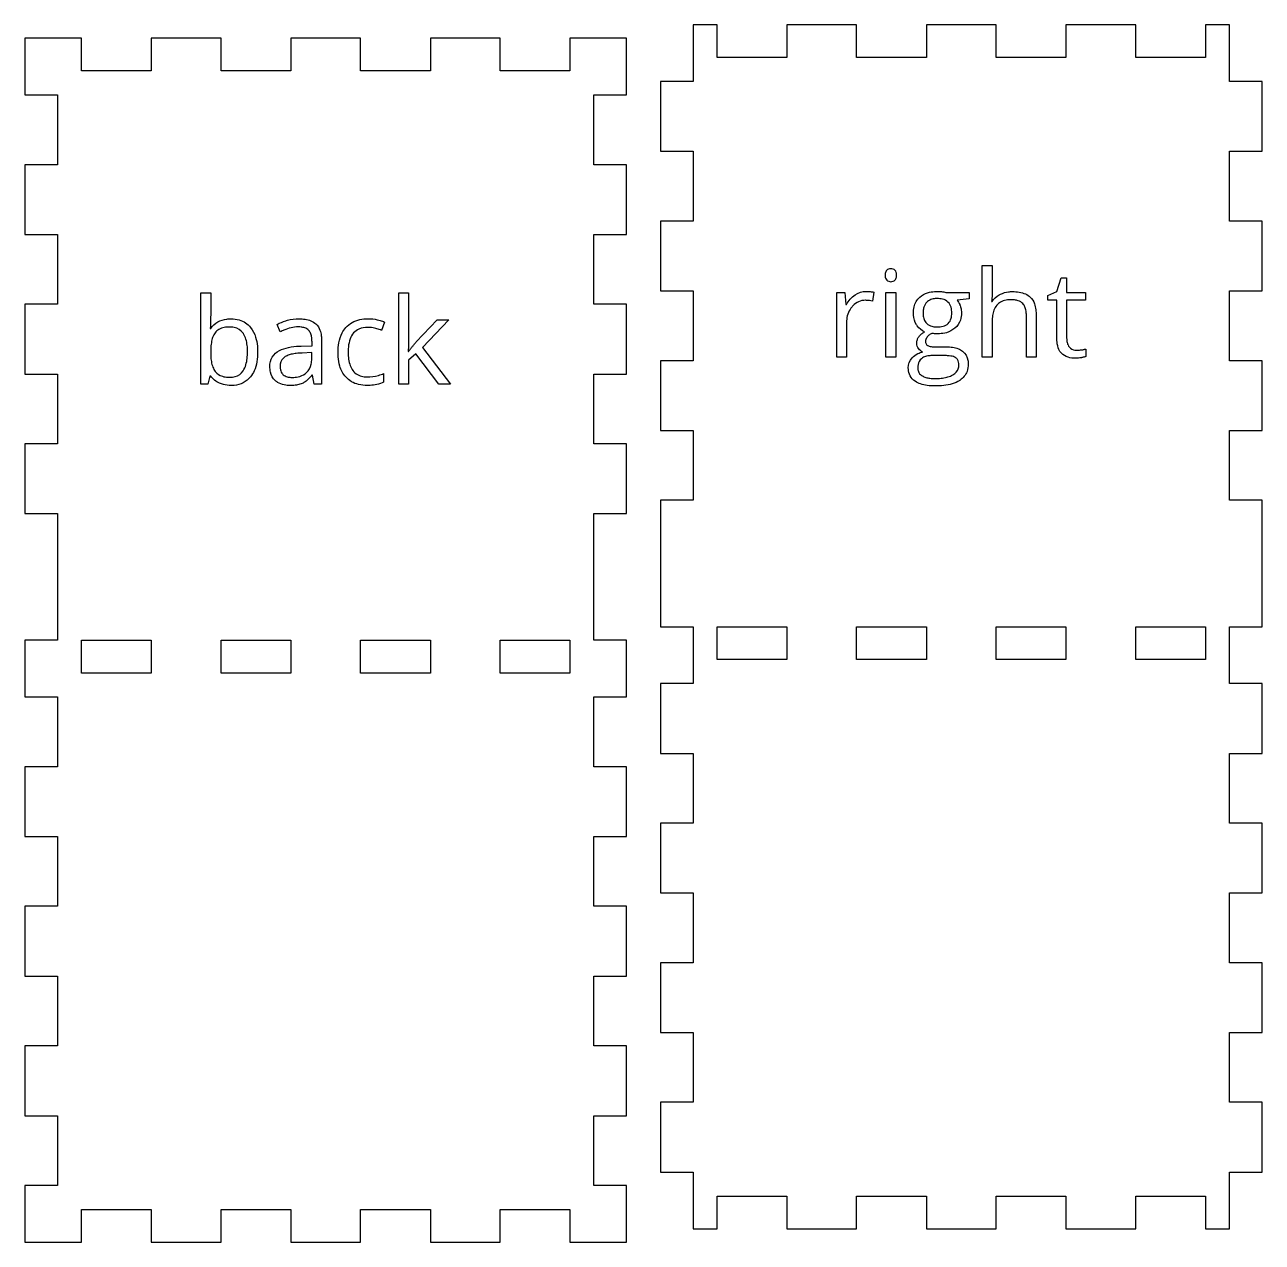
# Model space of a CAD drawing. Extents: x 23 to 198, y 28 to 252.
# Drawn here: x 23.3 to 136.3, y 140.4 to 251.7 of the extents above; entities that cross this region are included whole.
import ezdxf

# ---------------------------------------------------------------- set-up
doc = ezdxf.new("R2010")
doc.units = 0
doc.layers.add('Layer_1', color=7, linetype='CONTINUOUS')

msp = doc.modelspace()

# ---------------------------------------------------------------- linework, layer by layer
at = {"layer": 'Layer_1', "color": 7}
for p, q in [((86.52142, 251.652499), (84.333921, 251.652499)), ((84.333921, 251.652499), (84.333921, 246.464998)), ((86.52142, 248.6525), (86.52142, 251.652499)), ((99.271419, 251.652499), (92.896419, 251.652499)), ((92.896419, 251.652499), (92.896419, 248.6525)), ((99.271419, 248.6525), (99.271419, 251.652499)), ((112.02142, 251.652499), (105.646421, 251.652499)), ((105.646421, 251.652499), (105.646421, 248.6525)), ((112.02142, 248.6525), (112.02142, 251.652499)), ((124.771421, 251.652499), (118.396419, 251.652499)), ((118.396419, 251.652499), (118.396419, 248.6525)), ((124.771421, 248.6525), (124.771421, 251.652499)), ((133.333919, 251.652499), (131.146421, 251.652499)), ((131.146421, 251.652499), (131.146421, 248.6525)), ((133.333919, 246.464998), (133.333919, 251.652499)), ((28.442954, 250.428945), (23.255455, 250.428945)), ((23.255455, 250.428945), (23.255455, 245.241446)), ((28.442954, 247.428945), (28.442954, 250.428945)), ((41.192956, 250.428945), (34.817956, 250.428945)), ((34.817956, 250.428945), (34.817956, 247.428945)), ((41.192956, 247.428945), (41.192956, 250.428945)), ((53.942954, 250.428945), (47.567955, 250.428945)), ((47.567955, 250.428945), (47.567955, 247.428945)), ((53.942954, 247.428945), (53.942954, 250.428945)), ((66.692955, 250.428945), (60.317956, 250.428945)), ((60.317956, 250.428945), (60.317956, 247.428945)), ((66.692955, 247.428945), (66.692955, 250.428945)), ((78.255456, 250.428945), (73.067955, 250.428945)), ((73.067955, 250.428945), (73.067955, 247.428945)), ((78.255456, 245.241446), (78.255456, 250.428945)), ((92.896419, 248.6525), (86.52142, 248.6525)), ((105.646421, 248.6525), (99.271419, 248.6525)), ((118.396419, 248.6525), (112.02142, 248.6525)), ((131.146421, 248.6525), (124.771421, 248.6525)), ((34.817956, 247.428945), (28.442954, 247.428945)), ((47.567955, 247.428945), (41.192956, 247.428945)), ((60.317956, 247.428945), (53.942954, 247.428945)), ((73.067955, 247.428945), (66.692955, 247.428945)), ((84.333921, 246.464998), (81.333919, 246.464998)), ((81.333919, 246.464998), (81.333919, 240.089999)), ((136.333919, 246.464998), (133.333919, 246.464998)), ((136.333919, 240.089999), (136.333919, 246.464998)), ((23.255455, 245.241446), (26.255455, 245.241446)), ((26.255455, 245.241446), (26.255455, 238.866446)), ((75.255456, 238.866446), (75.255456, 245.241446)), ((75.255456, 245.241446), (78.255456, 245.241446)), ((81.333919, 240.089999), (84.333921, 240.089999)), ((84.333921, 240.089999), (84.333921, 233.714999)), ((133.333919, 233.714999), (133.333919, 240.089999)), ((133.333919, 240.089999), (136.333919, 240.089999)), ((26.255455, 238.866446), (23.255455, 238.866446)), ((23.255455, 238.866446), (23.255455, 232.491446)), ((78.255456, 238.866446), (75.255456, 238.866446)), ((78.255456, 232.491446), (78.255456, 238.866446)), ((84.333921, 233.714999), (81.333919, 233.714999)), ((81.333919, 233.714999), (81.333919, 227.339999)), ((136.333919, 233.714999), (133.333919, 233.714999)), ((136.333919, 227.339999), (136.333919, 233.714999)), ((23.255455, 232.491446), (26.255455, 232.491446)), ((26.255455, 232.491446), (26.255455, 226.116446)), ((75.255456, 226.116446), (75.255456, 232.491446)), ((75.255456, 232.491446), (78.255456, 232.491446)), ((81.333919, 227.339999), (84.333921, 227.339999)), ((84.333921, 227.339999), (84.333921, 220.964999)), ((133.333919, 220.964999), (133.333919, 227.339999)), ((133.333919, 227.339999), (136.333919, 227.339999)), ((26.255455, 226.116446), (23.255455, 226.116446)), ((23.255455, 226.116446), (23.255455, 219.741446)), ((78.255456, 226.116446), (75.255456, 226.116446)), ((78.255456, 219.741446), (78.255456, 226.116446)), ((84.333921, 220.964999), (81.333919, 220.964999)), ((81.333919, 220.964999), (81.333919, 214.589999)), ((136.333919, 220.964999), (133.333919, 220.964999)), ((136.333919, 214.589999), (136.333919, 220.964999)), ((23.255455, 219.741446), (26.255455, 219.741446)), ((26.255455, 219.741446), (26.255455, 213.366446)), ((75.255456, 213.366446), (75.255456, 219.741446)), ((75.255456, 219.741446), (78.255456, 219.741446)), ((81.333919, 214.589999), (84.333921, 214.589999)), ((84.333921, 214.589999), (84.333921, 208.214999)), ((133.333919, 208.214999), (133.333919, 214.589999)), ((133.333919, 214.589999), (136.333919, 214.589999)), ((26.255455, 213.366446), (23.255455, 213.366446)), ((23.255455, 213.366446), (23.255455, 206.991446)), ((78.255456, 213.366446), (75.255456, 213.366446)), ((78.255456, 206.991446), (78.255456, 213.366446)), ((84.333921, 208.214999), (81.333919, 208.214999)), ((81.333919, 208.214999), (81.333919, 201.839999)), ((136.333919, 208.214999), (133.333919, 208.214999)), ((136.333919, 201.839999), (136.333919, 208.214999)), ((23.255455, 206.991446), (26.255455, 206.991446)), ((26.255455, 206.991446), (26.255455, 195.428946)), ((75.255456, 195.428946), (75.255456, 206.991446)), ((75.255456, 206.991446), (78.255456, 206.991446)), ((81.333919, 201.839999), (81.333919, 196.652499)), ((136.333919, 196.65439), (136.333919, 201.839999)), ((81.333919, 196.652499), (84.333921, 196.654418)), ((84.333921, 196.654425), (84.333921, 191.464999)), ((86.52142, 193.652499), (86.52142, 196.652499)), ((86.52142, 196.652499), (92.896419, 196.652499)), ((92.896419, 196.652499), (92.896419, 193.652499)), ((99.271419, 193.652499), (99.271419, 196.652499)), ((99.271419, 196.652499), (105.646421, 196.652499)), ((105.646421, 196.652499), (105.646421, 193.652499)), ((112.02142, 193.652499), (112.02142, 196.652499)), ((112.02142, 196.652499), (118.396419, 196.652499)), ((118.396419, 196.652499), (118.396419, 193.652499)), ((124.771421, 193.652499), (124.771421, 196.652499)), ((124.771421, 196.652499), (131.146421, 196.652499)), ((131.146421, 196.652499), (131.146421, 193.652499)), ((133.333919, 196.652499), (136.333919, 196.65439)), ((133.333919, 191.464999), (133.333919, 196.652499)), ((26.255455, 195.428946), (23.255455, 195.428946)), ((23.255455, 195.428946), (23.255455, 190.241446)), ((28.442954, 195.428946), (34.817956, 195.428946)), ((28.442954, 192.428946), (28.442954, 195.428946)), ((34.817956, 195.428946), (34.817956, 192.428946)), ((41.192956, 195.428946), (47.567955, 195.428946)), ((41.192956, 192.428946), (41.192956, 195.428946)), ((47.567955, 195.428946), (47.567955, 192.428946)), ((53.942954, 195.428946), (60.317956, 195.428946)), ((53.942954, 192.428946), (53.942954, 195.428946)), ((60.317956, 195.428946), (60.317956, 192.428946)), ((66.692955, 195.428946), (73.067957, 195.428946)), ((66.692955, 192.428946), (66.692955, 195.428946)), ((73.067957, 195.428946), (73.067957, 192.428946)), ((78.255456, 195.428946), (75.255456, 195.428946)), ((78.255456, 190.241446), (78.255456, 195.428946)), ((92.896419, 193.652499), (86.52142, 193.652499)), ((105.646421, 193.652499), (99.271419, 193.652499)), ((118.396419, 193.652499), (112.02142, 193.652499)), ((131.146421, 193.652499), (124.771421, 193.652499)), ((34.817956, 192.428946), (28.442954, 192.428946)), ((47.567955, 192.428946), (41.192956, 192.428946)), ((60.317956, 192.428946), (53.942954, 192.428946)), ((73.067957, 192.428946), (66.692955, 192.428946)), ((84.333921, 191.464999), (81.333919, 191.464999)), ((81.333919, 191.464999), (81.333919, 185.089999)), ((136.333919, 191.464999), (133.333919, 191.464999)), ((136.333919, 185.089999), (136.333919, 191.464999)), ((23.255455, 190.241446), (26.255455, 190.241446)), ((26.255455, 190.241446), (26.255455, 183.866447)), ((75.255456, 183.866447), (75.255456, 190.241446)), ((75.255456, 190.241446), (78.255456, 190.241446)), ((81.333919, 185.089999), (84.333921, 185.089999)), ((84.333921, 185.089999), (84.333921, 178.715)), ((133.333919, 178.715), (133.333919, 185.089999)), ((133.333919, 185.089999), (136.333919, 185.089999)), ((26.255455, 183.866447), (23.255455, 183.866447)), ((23.255455, 183.866447), (23.255455, 177.491445)), ((78.255456, 183.866447), (75.255456, 183.866447)), ((78.255456, 177.491445), (78.255456, 183.866447)), ((84.333921, 178.715), (81.333919, 178.715)), ((81.333919, 178.715), (81.333919, 172.339998)), ((136.333919, 178.715), (133.333919, 178.715)), ((136.333919, 172.339998), (136.333919, 178.715)), ((23.255455, 177.491445), (26.255455, 177.491445)), ((26.255455, 177.491445), (26.255455, 171.116446)), ((75.255456, 171.116446), (75.255456, 177.491445)), ((75.255456, 177.491445), (78.255456, 177.491445)), ((81.333919, 172.339998), (84.333921, 172.339998)), ((84.333921, 172.339998), (84.333921, 165.964998)), ((133.333919, 165.964998), (133.333919, 172.339998)), ((133.333919, 172.339998), (136.333919, 172.339998)), ((26.255455, 171.116446), (23.255455, 171.116446)), ((23.255455, 171.116446), (23.255455, 164.741446)), ((78.255456, 171.116446), (75.255456, 171.116446)), ((78.255456, 164.741446), (78.255456, 171.116446)), ((84.333921, 165.964998), (81.333919, 165.964998)), ((81.333919, 165.964998), (81.333919, 159.589999)), ((136.333919, 165.964998), (133.333919, 165.964998)), ((136.333919, 159.589999), (136.333919, 165.964998)), ((23.255455, 164.741446), (26.255455, 164.741446)), ((26.255455, 164.741446), (26.255455, 158.366447)), ((75.255456, 158.366447), (75.255456, 164.741446)), ((75.255456, 164.741446), (78.255456, 164.741446)), ((81.333919, 159.589999), (84.333921, 159.589999)), ((84.333921, 159.589999), (84.333921, 153.215)), ((133.333919, 153.215), (133.333919, 159.589999)), ((133.333919, 159.589999), (136.333919, 159.589999)), ((26.255455, 158.366447), (23.255455, 158.366447)), ((23.255455, 158.366447), (23.255455, 151.991445)), ((78.255456, 158.366447), (75.255456, 158.366447)), ((78.255456, 151.991445), (78.255456, 158.366447)), ((84.333921, 153.215), (81.333919, 153.215)), ((81.333919, 153.215), (81.333919, 146.840001)), ((136.333919, 153.215), (133.333919, 153.215)), ((136.333919, 146.840001), (136.333919, 153.215)), ((23.255455, 151.991445), (26.255455, 151.991445)), ((26.255455, 151.991445), (26.255455, 145.616446)), ((75.255456, 145.616446), (75.255456, 151.991445)), ((75.255456, 151.991445), (78.255456, 151.991445)), ((81.333919, 146.840001), (84.333921, 146.840001)), ((84.333921, 146.840001), (84.333921, 141.652499)), ((133.333919, 141.652499), (133.333919, 146.840001)), ((133.333919, 146.840001), (136.333919, 146.840001)), ((26.255455, 145.616446), (23.255455, 145.616446)), ((23.255455, 145.616446), (23.255455, 140.428947)), ((78.255456, 145.616446), (75.255456, 145.616446)), ((78.255456, 140.428947), (78.255456, 145.616446)), ((86.52142, 141.652499), (86.52142, 144.652499)), ((86.52142, 144.652499), (92.896419, 144.652499)), ((92.896419, 144.652499), (92.896419, 141.652499)), ((99.271419, 141.652499), (99.271419, 144.652499)), ((99.271419, 144.652499), (105.646421, 144.652499)), ((105.646421, 144.652499), (105.646421, 141.652499)), ((112.02142, 141.652499), (112.02142, 144.652499)), ((112.02142, 144.652499), (118.396419, 144.652499)), ((118.396419, 144.652499), (118.396419, 141.652499)), ((124.771421, 141.652499), (124.771421, 144.652499)), ((124.771421, 144.652499), (131.146421, 144.652499)), ((131.146421, 144.652499), (131.146421, 141.652499)), ((28.442954, 140.428947), (28.442954, 143.428947)), ((28.442954, 143.428947), (34.817956, 143.428947)), ((34.817956, 143.428947), (34.817956, 140.428947)), ((41.192956, 140.428947), (41.192956, 143.428947)), ((41.192956, 143.428947), (47.567955, 143.428947)), ((47.567955, 143.428947), (47.567955, 140.428947)), ((53.942954, 140.428947), (53.942954, 143.428947)), ((53.942954, 143.428947), (60.317956, 143.428947)), ((60.317956, 143.428947), (60.317956, 140.428947)), ((66.692955, 140.428947), (66.692955, 143.428947)), ((66.692955, 143.428947), (73.067955, 143.428947)), ((73.067955, 143.428947), (73.067955, 140.428947)), ((84.333921, 141.652499), (86.52142, 141.652499)), ((92.896419, 141.652499), (99.271419, 141.652499)), ((105.646421, 141.652499), (112.02142, 141.652499)), ((118.396419, 141.652499), (124.771421, 141.652499)), ((131.146421, 141.652499), (133.333919, 141.652499)), ((23.255455, 140.428947), (28.442954, 140.428947)), ((34.817956, 140.428947), (41.192956, 140.428947)), ((47.567955, 140.428947), (53.942954, 140.428947)), ((60.317956, 140.428947), (66.692955, 140.428947)), ((73.067955, 140.428947), (78.255456, 140.428947))]:
    msp.add_line(p, q, dxfattribs=at)
at = {"layer": 'Layer_1', "color": 1}
for p, q in [((110.754087, 221.295109), (110.754087, 229.652531)), ((110.754087, 229.652531), (111.645689, 229.652531)), ((111.645689, 229.652531), (111.645689, 227.122746)), ((117.570005, 227.28925), (117.945981, 228.546086)), ((117.945981, 228.546086), (118.461607, 228.546086)), ((118.461607, 228.546086), (118.461607, 227.181828)), ((116.726742, 226.918644), (117.570005, 227.28925)), ((39.352624, 218.804007), (39.352624, 227.161429)), ((39.352624, 227.161429), (40.244223, 227.161429)), ((40.244223, 227.161429), (40.244223, 225.131155)), ((57.447838, 218.804007), (57.447838, 227.161429)), ((57.447838, 227.161429), (58.328696, 227.161429)), ((58.328696, 227.161429), (58.328696, 222.730276)), ((97.455259, 221.295109), (97.455259, 227.181828)), ((97.455259, 227.181828), (98.191097, 227.181828)), ((98.191097, 227.181828), (98.293149, 226.091496)), ((100.844418, 227.224796), (100.720884, 226.397648)), ((101.945494, 227.181828), (102.837093, 227.181828)), ((101.945494, 221.295109), (101.945494, 227.181828)), ((102.837093, 227.181828), (102.837093, 221.295109)), ((107.509945, 227.181828), (109.545589, 227.181828)), ((109.545589, 226.617863), (108.455257, 226.488957)), ((109.545589, 227.181828), (109.545589, 226.617863)), ((111.602718, 226.365422), (111.65643, 226.365422)), ((116.726742, 226.488957), (116.726742, 226.918644)), ((117.570005, 226.488957), (116.726742, 226.488957)), ((117.570005, 222.987004), (117.570005, 226.488957)), ((118.461607, 227.181828), (120.169613, 227.181828)), ((120.169613, 226.488957), (118.461607, 226.488957)), ((118.461607, 226.488957), (118.461607, 223.024601)), ((120.169613, 227.181828), (120.169613, 226.488957)), ((98.293149, 226.091496), (98.336117, 226.091496)), ((114.782408, 221.295109), (114.782408, 225.103215)), ((115.674008, 225.135441), (115.674008, 221.295109)), ((40.201255, 223.906546), (40.244223, 223.906546)), ((46.587487, 223.600393), (46.313559, 224.282522)), ((56.131912, 224.494728), (55.863366, 223.734671)), ((56.131912, 224.494728), (56.131912, 224.494728)), ((59.03231, 222.676565), (60.933678, 224.690725)), ((61.991782, 224.690725), (59.607016, 222.182425)), ((60.933678, 224.690725), (61.991782, 224.690725)), ((98.346862, 224.453312), (98.346862, 221.295109)), ((111.645689, 224.372746), (111.645689, 221.295109)), ((50.374107, 222.821585), (50.374107, 218.804007)), ((48.504966, 222.300589), (49.503991, 222.332815)), ((49.482505, 221.699026), (48.590903, 221.661429)), ((49.482491, 221.158271), (49.482505, 221.699026)), ((49.503991, 222.332815), (49.503991, 222.69805)), ((58.285728, 221.81719), (58.328696, 221.81719)), ((59.607016, 222.182425), (62.158288, 218.804007)), ((106.44647, 222.229679), (107.48846, 222.229679)), ((120.212581, 222.030949), (120.212581, 221.34882)), ((49.482505, 221.167288), (49.482505, 221.167288)), ((59.000083, 221.586233), (58.328696, 221.006155)), ((58.328696, 221.006155), (58.328696, 218.804007)), ((61.078697, 218.804007), (59.000083, 221.586233)), ((98.346862, 221.295109), (97.455259, 221.295109)), ((102.837093, 221.295109), (101.945494, 221.295109)), ((107.203794, 221.429387), (106.134947, 221.429386)), ((111.645689, 221.295109), (110.754087, 221.295109)), ((115.674008, 221.295109), (114.782408, 221.295109)), ((40.179772, 219.561331), (39.991784, 218.804007)), ((40.244223, 219.561331), (40.179772, 219.561331)), ((49.536215, 219.641897), (49.493249, 219.641897)), ((49.713462, 218.804007), (49.536215, 219.641897)), ((56.051354, 219.792288), (56.051354, 219.002737)), ((39.991784, 218.804007), (39.352624, 218.804007)), ((50.374107, 218.804007), (49.713462, 218.804007)), ((58.328696, 218.804007), (57.447838, 218.804007)), ((62.158288, 218.804007), (61.078697, 218.804007)), ((106.408872, 219.33466), (106.408872, 219.33466))]:
    msp.add_line(p, q, dxfattribs=at)
for points in [[(101.882863, 228.940349), (101.874171, 228.886386), (101.869966, 228.831701), (101.870304, 228.777043)], [(101.870296, 228.777043), (101.870228, 228.743432), (101.871707, 228.709818), (101.874924, 228.676355)], [(101.874913, 228.676355), (101.879767, 228.620781), (101.891056, 228.565773), (101.908486, 228.512781)], [(101.928541, 229.094646), (101.906612, 229.045517), (101.891223, 228.99349), (101.882863, 228.940349)], [(101.908486, 228.512781), (101.930612, 228.443648), (101.969415, 228.379937), (102.020689, 228.328556)], [(102.020689, 229.225529), (101.981909, 229.188391), (101.950427, 229.143675), (101.928541, 229.094646)], [(102.351617, 229.366395), (102.229175, 229.361069), (102.109406, 229.310087), (102.020689, 229.225529)], [(102.396663, 229.367863), (102.381649, 229.367871), (102.366612, 229.367383), (102.351617, 229.366396)], [(102.767272, 229.222843), (102.669007, 229.317163), (102.532846, 229.370444), (102.396663, 229.367863)], [(102.885895, 229.033638), (102.863063, 229.105327), (102.82185, 229.171055), (102.767272, 229.222843)], [(102.767272, 228.328556), (102.801466, 228.36112), (102.830297, 228.399299), (102.852257, 228.4411)], [(102.852257, 228.4411), (102.87935, 228.49343), (102.898423, 228.549913), (102.908572, 228.607965)], [(102.918644, 228.873625), (102.913959, 228.927988), (102.902924, 228.981801), (102.885895, 229.033638)], [(102.908572, 228.607965), (102.918562, 228.66372), (102.923417, 228.720399), (102.923021, 228.777043)], [(102.923033, 228.777043), (102.923098, 228.809282), (102.921622, 228.841524), (102.918658, 228.873625)], [(99.125668, 226.977726), (99.421885, 227.181593), (99.781222, 227.291866), (100.140804, 227.28925)], [(100.140804, 227.28925), (100.263105, 227.289524), (100.385418, 227.284311), (100.50725, 227.273638)], [(102.020689, 228.328556), (102.071752, 228.27766), (102.133979, 228.238041), (102.201701, 228.213306)], [(102.201701, 228.213306), (102.26412, 228.19118), (102.330445, 228.180138), (102.396663, 228.180851)], [(102.396663, 228.180851), (102.533284, 228.178396), (102.669786, 228.232806), (102.767272, 228.328556)], [(106.396641, 227.279531), (106.490082, 227.28611), (106.583754, 227.289352), (106.677427, 227.289251)], [(106.677427, 227.28925), (106.828528, 227.28973), (106.979661, 227.280191), (107.129499, 227.260689)], [(98.336117, 226.091496), (98.432318, 226.26227), (98.545252, 226.42361), (98.67278, 226.572455)], [(98.67278, 226.572455), (98.804939, 226.726779), (98.957672, 226.863453), (99.125668, 226.977726)], [(100.076353, 226.478214), (99.649252, 226.482721), (99.224513, 226.299264), (98.934999, 225.985233)], [(100.172029, 226.475968), (100.140158, 226.477436), (100.108256, 226.478198), (100.076353, 226.478226)], [(100.438314, 226.449812), (100.350049, 226.462865), (100.261147, 226.471597), (100.172029, 226.475968)], [(100.720884, 226.397648), (100.627372, 226.418473), (100.533096, 226.435876), (100.438314, 226.449812)], [(100.50725, 227.273636), (100.620447, 227.263787), (100.733081, 227.247471), (100.844418, 227.224796)], [(104.521562, 225.884219), (104.596695, 226.221247), (104.778192, 226.533487), (105.033872, 226.765568)], [(105.033872, 226.765568), (105.242541, 226.950675), (105.492708, 227.088651), (105.760599, 227.166384)], [(105.673032, 226.300968), (105.553457, 226.179135), (105.463812, 226.0282), (105.414042, 225.864907)], [(105.846934, 226.440584), (105.784125, 226.400546), (105.7257, 226.353639), (105.673032, 226.300968)], [(105.760599, 227.166384), (105.967463, 227.227841), (106.181274, 227.265876), (106.396641, 227.279531)], [(106.258657, 226.602915), (106.11305, 226.574505), (105.972752, 226.519189), (105.846934, 226.440584)], [(106.639829, 226.639347), (106.511971, 226.640278), (106.384023, 226.628053), (106.258657, 226.602915)], [(107.12914, 226.582785), (106.969323, 226.62233), (106.804455, 226.641388), (106.639829, 226.639347)], [(107.6187, 226.319614), (107.484258, 226.450647), (107.312596, 226.542927), (107.12914, 226.582785)], [(107.129499, 227.260689), (107.258042, 227.243928), (107.38533, 227.217543), (107.509945, 227.181828)], [(107.895613, 225.837695), (107.850582, 226.019949), (107.753483, 226.188932), (107.6187, 226.319614)], [(108.455257, 226.488957), (108.501815, 226.430132), (108.54379, 226.367684), (108.580682, 226.302364)], [(108.580682, 226.302364), (108.619542, 226.233799), (108.654594, 226.163077), (108.685618, 226.09063)], [(111.62343, 226.546259), (111.618096, 226.485813), (111.611182, 226.425507), (111.602715, 226.365422)], [(111.640138, 226.814722), (111.636836, 226.725112), (111.631276, 226.635586), (111.62343, 226.546259)], [(111.645689, 227.122746), (111.64581, 227.020048), (111.643996, 226.917349), (111.640129, 226.814722)], [(111.65643, 226.365422), (111.810899, 226.612856), (112.027341, 226.82116), (112.280514, 226.966034)], [(112.429536, 226.316659), (112.294038, 226.243297), (112.172364, 226.144544), (112.072691, 226.027043)], [(112.280514, 226.966034), (112.321484, 226.990088), (112.363242, 227.012801), (112.405699, 227.034123)], [(112.405699, 227.034123), (112.640841, 227.150829), (112.896219, 227.226581), (113.156967, 227.256969)], [(112.924489, 226.488011), (112.751887, 226.457288), (112.584188, 226.399231), (112.429536, 226.316659)], [(113.42889, 226.531926), (113.259876, 226.53314), (113.090752, 226.518413), (112.924489, 226.488011)], [(113.156967, 227.256969), (113.275655, 227.271534), (113.39525, 227.278734), (113.51483, 227.278508)], [(113.681383, 226.51907), (113.59753, 226.527856), (113.513204, 226.532148), (113.42889, 226.531925)], [(113.51483, 227.278507), (113.718275, 227.279777), (113.921825, 227.263823), (114.122593, 227.230889)], [(114.042475, 226.440511), (113.925689, 226.480547), (113.804246, 226.506969), (113.681383, 226.51907)], [(114.454771, 226.177433), (114.341752, 226.29725), (114.198753, 226.388495), (114.042475, 226.440511)], [(114.122593, 227.230889), (114.322183, 227.198894), (114.517455, 227.140099), (114.701532, 227.056574)], [(114.649273, 225.872385), (114.602534, 225.984201), (114.536426, 226.087881), (114.454771, 226.177433)], [(114.701532, 227.056574), (114.860313, 226.983975), (115.0071, 226.885251), (115.134213, 226.765568)], [(115.134213, 226.765568), (115.306145, 226.598427), (115.438383, 226.390801), (115.517151, 226.164321)], [(115.517151, 226.164321), (115.581766, 225.983376), (115.625471, 225.794976), (115.647115, 225.604062)], [(40.244223, 225.131155), (40.244401, 224.921769), (40.241034, 224.71238), (40.234148, 224.503107)], [(98.854427, 225.898136), (98.57696, 225.58058), (98.4026, 225.17475), (98.363247, 224.754889)], [(98.934999, 225.985233), (98.907341, 225.956962), (98.880465, 225.927915), (98.854427, 225.898136)], [(104.453792, 225.27509), (104.452099, 225.479865), (104.474846, 225.684835), (104.521562, 225.884219)], [(104.458282, 225.132084), (104.455262, 225.179689), (104.453767, 225.22739), (104.453795, 225.27509)], [(104.741148, 224.24384), (104.572921, 224.509222), (104.474496, 224.818293), (104.458282, 225.132084)], [(105.334653, 225.296574), (105.333806, 225.174152), (105.345744, 225.051636), (105.370472, 224.931736)], [(105.342405, 225.490693), (105.337156, 225.426131), (105.33456, 225.36135), (105.334644, 225.296574)], [(105.414042, 225.864907), (105.37595, 225.743458), (105.35186, 225.617624), (105.342405, 225.490693)], [(107.961117, 225.312687), (107.963657, 225.489596), (107.941559, 225.666839), (107.895613, 225.837695)], [(107.903247, 224.835061), (107.943718, 224.99074), (107.963237, 225.151847), (107.961117, 225.312687)], [(108.685618, 226.09063), (108.698911, 226.059824), (108.711639, 226.028774), (108.723814, 225.997502)], [(108.723814, 225.997502), (108.774357, 225.86579), (108.808549, 225.727817), (108.825361, 225.587746)], [(108.841978, 225.312687), (108.844236, 225.098284), (108.812477, 224.883565), (108.748184, 224.679016)], [(108.825361, 225.587746), (108.836621, 225.496526), (108.842181, 225.4046), (108.841983, 225.312687)], [(111.695877, 225.085108), (111.669602, 224.91293), (111.653865, 224.73914), (111.648825, 224.56504)], [(111.820929, 225.580917), (111.762967, 225.420331), (111.721009, 225.253974), (111.695877, 225.085108)], [(112.072691, 226.027043), (111.963762, 225.894421), (111.878153, 225.742718), (111.820929, 225.580917)], [(114.753529, 225.498362), (114.734394, 225.6267), (114.699274, 225.752647), (114.649273, 225.872385)], [(114.782408, 225.103215), (114.783255, 225.235416), (114.773518, 225.367676), (114.753529, 225.498362)], [(115.647115, 225.604062), (115.665572, 225.448594), (115.674575, 225.292001), (115.674011, 225.135441)], [(40.203981, 223.941655), (40.203135, 223.929951), (40.202288, 223.918248), (40.201159, 223.906546)], [(40.234142, 224.503107), (40.228018, 224.315773), (40.217943, 224.128568), (40.203981, 223.941655)], [(40.244223, 223.906546), (40.579289, 224.391995), (41.136184, 224.715429), (41.723878, 224.7659)], [(41.477732, 223.997066), (41.307216, 223.965677), (41.142071, 223.905378), (40.991446, 223.819509)], [(41.962974, 224.040823), (41.800318, 224.042037), (41.637546, 224.027367), (41.477732, 223.997066)], [(41.723878, 224.7659), (41.845961, 224.780491), (41.968928, 224.787676), (42.091881, 224.787405)], [(42.3813, 224.000739), (42.243708, 224.028295), (42.103297, 224.041751), (41.962974, 224.040823)], [(42.091881, 224.787405), (42.350654, 224.790002), (42.609759, 224.755423), (42.858803, 224.685088)], [(43.209069, 223.476858), (43.015169, 223.750245), (42.71137, 223.942514), (42.3813, 224.000739)], [(42.858803, 224.685088), (43.264362, 224.570094), (43.631691, 224.325255), (43.893884, 223.995169)], [(43.893884, 223.995169), (44.102314, 223.732497), (44.259647, 223.429479), (44.354581, 223.107876)], [(46.313559, 224.282522), (46.565702, 224.418508), (46.832106, 224.528018), (47.10699, 224.608675)], [(47.584462, 223.968265), (47.366183, 223.915373), (47.151982, 223.845662), (46.944385, 223.759953)], [(47.10699, 224.608675), (47.160036, 224.624437), (47.21336, 224.639257), (47.266928, 224.653128)], [(47.266928, 224.653128), (47.605792, 224.74177), (47.955971, 224.787013), (48.306237, 224.787405)], [(48.252524, 224.051565), (48.027613, 224.049815), (47.802916, 224.021809), (47.584462, 223.968265)], [(48.502889, 224.038063), (48.419783, 224.047312), (48.336147, 224.051821), (48.252524, 224.051565)], [(48.306237, 224.787405), (48.498077, 224.788506), (48.689997, 224.774897), (48.879766, 224.746761)], [(48.835152, 223.963076), (48.727835, 224.00094), (48.616066, 224.026165), (48.502889, 224.038063)], [(49.205894, 223.721243), (49.104835, 223.83085), (48.976193, 223.914762), (48.835152, 223.963076)], [(48.879766, 224.746761), (49.061221, 224.720469), (49.239543, 224.672648), (49.409808, 224.604622)], [(49.409808, 224.604622), (49.577371, 224.537986), (49.73285, 224.441137), (49.866539, 224.32012)], [(49.866539, 224.32012), (50.030665, 224.165575), (50.156776, 223.971038), (50.230857, 223.758122)], [(52.256451, 223.496664), (52.3485, 223.674942), (52.462498, 223.84187), (52.595055, 223.992483)], [(52.595055, 223.992483), (52.923401, 224.362667), (53.374104, 224.621858), (53.859202, 224.719469)], [(54.601158, 224.008597), (54.326821, 224.014882), (54.051336, 223.963111), (53.797996, 223.857664)], [(53.859202, 224.719469), (54.109773, 224.773569), (54.366304, 224.800006), (54.622641, 224.798147)], [(54.680471, 224.006969), (54.654055, 224.008041), (54.627603, 224.008578), (54.601158, 224.008606)], [(54.622641, 224.798147), (54.907691, 224.797907), (55.192699, 224.767242), (55.471275, 224.706839)], [(54.938603, 223.982567), (54.853045, 223.995061), (54.766854, 224.003211), (54.680471, 224.006968)], [(55.218833, 223.930716), (55.12614, 223.951606), (55.032637, 223.968907), (54.938603, 223.982567)], [(55.433087, 223.877753), (55.362094, 223.897068), (55.29065, 223.914728), (55.218833, 223.930716)], [(55.471275, 224.706839), (55.554282, 224.689133), (55.636781, 224.669049), (55.71864, 224.646624)], [(55.71864, 224.646624), (55.79434, 224.625968), (55.869203, 224.602246), (55.942981, 224.57553)], [(55.942981, 224.57553), (56.007458, 224.5523), (56.070579, 224.525305), (56.131912, 224.494728)], [(56.131912, 224.494728), (56.130219, 224.495631), (56.133605, 224.493825), (56.131912, 224.494728)], [(98.363247, 224.754889), (98.352184, 224.654773), (98.346709, 224.554038), (98.34685, 224.453312)], [(104.806031, 224.148294), (104.783453, 224.179488), (104.761821, 224.211356), (104.741148, 224.24384)], [(105.485043, 223.604679), (105.213404, 223.716903), (104.974969, 223.907793), (104.806031, 224.148294)], [(105.370472, 224.931736), (105.398695, 224.790933), (105.454318, 224.655695), (105.533351, 224.535798)], [(105.533351, 224.535798), (105.576243, 224.472087), (105.626874, 224.413591), (105.683776, 224.362004)], [(105.683776, 224.362004), (105.816144, 224.24373), (105.976265, 224.156784), (106.147549, 224.110174)], [(106.147549, 224.110174), (106.273829, 224.074908), (106.404137, 224.054079), (106.535119, 224.048223)], [(106.535119, 224.048223), (106.575358, 224.046135), (106.615651, 224.045085), (106.655941, 224.04511)], [(106.655941, 224.045109), (106.827148, 224.042767), (106.998649, 224.063225), (107.164503, 224.105764)], [(107.164503, 224.105764), (107.342348, 224.145861), (107.508351, 224.236764), (107.637925, 224.365015)], [(108.251157, 223.932316), (108.026931, 223.739712), (107.758888, 223.598526), (107.473228, 223.52256)], [(107.637925, 224.365015), (107.767832, 224.492927), (107.860863, 224.657744), (107.903247, 224.835061)], [(108.748184, 224.679016), (108.655415, 224.390695), (108.481337, 224.129171), (108.251157, 223.932316)], [(111.648825, 224.56504), (111.646849, 224.500966), (111.645664, 224.436856), (111.645692, 224.372746)], [(40.42607, 223.096274), (40.371141, 222.93774), (40.330566, 222.774237), (40.305003, 222.608415)], [(40.647056, 223.517141), (40.552026, 223.389534), (40.477161, 223.246953), (40.42607, 223.096274)], [(40.991446, 223.819509), (40.858455, 223.742373), (40.740754, 223.639033), (40.647056, 223.517141)], [(43.249904, 223.416576), (43.236781, 223.437001), (43.223178, 223.457103), (43.209069, 223.476858)], [(43.471632, 222.916134), (43.421885, 223.092315), (43.346983, 223.261367), (43.249904, 223.416576)], [(43.580036, 222.363715), (43.559857, 222.550514), (43.523552, 222.735566), (43.471632, 222.916134)], [(44.354581, 223.107876), (44.433569, 222.846274), (44.48582, 222.576609), (44.510255, 222.304436)], [(46.944385, 223.759953), (46.823718, 223.710681), (46.704668, 223.657456), (46.587487, 223.600393)], [(49.392629, 223.409585), (49.350199, 223.523752), (49.28655, 223.62998), (49.205894, 223.721243)], [(49.479082, 223.068322), (49.46308, 223.18482), (49.434022, 223.299519), (49.392629, 223.409585)], [(49.503991, 222.69805), (49.504555, 222.82186), (49.496314, 222.945717), (49.479071, 223.068322)], [(50.230857, 223.758122), (50.290657, 223.590991), (50.330888, 223.41687), (50.350466, 223.240446)], [(50.350466, 223.240446), (50.366693, 223.101464), (50.374596, 222.96151), (50.374116, 222.821585)], [(51.959553, 222.604342), (52.013556, 222.914309), (52.113982, 223.216132), (52.256451, 223.496664)], [(52.996855, 222.966502), (52.908107, 222.720886), (52.851725, 222.463605), (52.829621, 222.203385)], [(53.797996, 223.857664), (53.422576, 223.689007), (53.12473, 223.357697), (52.996855, 222.966502)], [(55.863366, 223.734671), (55.722825, 223.790517), (55.579084, 223.838315), (55.433087, 223.877753)], [(104.770688, 222.573429), (104.769841, 222.68472), (104.78717, 222.796142), (104.822092, 222.901812)], [(104.822092, 222.901812), (104.850405, 222.985682), (104.89114, 223.065342), (104.942564, 223.137394)], [(104.942564, 223.137394), (104.99223, 223.206135), (105.048773, 223.269904), (105.111076, 223.32744)], [(105.111076, 223.32744), (105.175513, 223.38725), (105.243949, 223.442753), (105.315772, 223.493457)], [(105.315772, 223.493457), (105.370831, 223.532556), (105.427303, 223.569662), (105.485043, 223.604679)], [(105.670429, 223.065443), (105.601708, 222.957754), (105.56485, 222.830082), (105.565609, 222.702336)], [(105.879223, 223.294216), (105.797568, 223.230255), (105.726682, 223.152588), (105.670429, 223.065443)], [(106.134947, 223.45966), (106.044662, 223.412881), (105.958897, 223.357393), (105.879223, 223.294216)], [(106.297538, 223.435196), (106.243084, 223.441507), (106.188846, 223.449668), (106.134947, 223.459659)], [(106.629085, 223.416691), (106.518335, 223.416444), (106.407571, 223.422626), (106.297538, 223.435196)], [(106.829197, 223.421757), (106.762553, 223.418345), (106.695819, 223.416654), (106.629085, 223.416691)], [(107.473228, 223.52256), (107.263167, 223.465241), (107.046723, 223.431363), (106.829197, 223.421757)], [(117.63999, 222.332284), (117.59105, 222.546765), (117.567507, 222.767025), (117.570005, 222.987004)], [(118.461607, 223.024601), (118.461043, 222.919014), (118.469622, 222.813369), (118.487515, 222.709306)], [(40.244223, 221.752737), (40.243377, 221.549315), (40.25317, 221.345852), (40.273405, 221.143437)], [(40.250161, 222.043379), (40.246125, 221.946555), (40.24415, 221.849645), (40.244235, 221.752737)], [(40.305003, 222.608415), (40.275598, 222.421371), (40.257276, 222.232586), (40.250161, 222.043379)], [(43.579032, 221.164903), (43.601694, 221.363556), (43.612672, 221.56354), (43.611899, 221.763479)], [(43.611899, 221.763479), (43.612746, 221.963947), (43.602078, 222.16446), (43.580036, 222.363715)], [(44.535728, 221.752737), (44.537422, 221.458287), (44.514279, 221.163694), (44.46646, 220.873148)], [(44.510255, 222.304436), (44.527612, 222.121089), (44.536135, 221.936904), (44.53574, 221.752737)], [(45.873027, 221.291235), (46.027592, 221.54857), (46.259273, 221.758697), (46.53043, 221.887477)], [(46.53043, 221.887477), (46.78743, 222.018929), (47.062568, 222.114841), (47.345592, 222.171639)], [(47.345592, 222.171639), (47.667672, 222.238388), (47.99514, 222.279107), (48.323757, 222.293269)], [(48.590903, 221.661429), (48.416126, 221.655765), (48.241574, 221.643093), (48.067807, 221.623454)], [(48.323757, 222.293269), (48.384133, 222.296337), (48.44454, 222.298778), (48.504966, 222.30059)], [(51.883384, 221.709768), (51.881408, 222.00945), (51.906978, 222.309303), (51.959553, 222.604342)], [(51.896394, 221.329685), (51.887589, 221.456174), (51.883243, 221.582973), (51.883384, 221.709768)], [(52.807213, 221.720511), (52.806084, 221.510244), (52.820421, 221.299899), (52.849961, 221.091715)], [(52.829621, 222.203385), (52.814268, 222.042922), (52.806761, 221.881706), (52.807213, 221.720511)], [(58.287271, 221.839478), (58.286707, 221.83205), (58.286142, 221.824619), (58.28586, 221.817191)], [(58.307038, 222.148381), (58.300999, 222.045379), (58.294423, 221.942409), (58.287283, 221.839478)], [(58.320472, 222.410109), (58.316634, 222.322834), (58.312175, 222.235588), (58.307038, 222.148381)], [(58.326012, 222.56243), (58.324601, 222.511643), (58.322682, 222.460868), (58.32048, 222.410109)], [(58.328696, 222.730276), (58.328591, 222.674318), (58.327567, 222.618362), (58.325874, 222.56243)], [(58.328696, 221.81719), (58.370995, 221.876946), (58.414534, 221.935821), (58.459283, 221.993765)], [(58.459283, 221.993765), (58.519015, 222.071152), (58.580032, 222.147547), (58.642304, 222.222907)], [(58.642304, 222.222907), (58.702129, 222.295406), (58.762708, 222.367284), (58.82403, 222.438525)], [(58.82403, 222.438525), (58.892799, 222.518443), (58.962231, 222.597793), (59.03231, 222.676565)], [(104.772034, 222.520668), (104.771188, 222.538239), (104.770623, 222.555835), (104.770623, 222.573429)], [(104.923765, 222.073918), (104.831284, 222.203925), (104.777859, 222.36123), (104.772034, 222.520668)], [(104.870372, 221.614953), (105.008985, 221.677019), (105.154028, 221.724713), (105.302426, 221.757023)], [(104.943182, 222.047503), (104.936578, 222.056212), (104.930115, 222.065018), (104.923765, 222.073919)], [(105.302426, 221.757023), (105.160708, 221.821449), (105.035847, 221.922412), (104.943182, 222.047503)], [(105.565609, 222.702336), (105.565045, 222.65108), (105.572947, 222.599729), (105.58909, 222.551082)], [(105.589093, 222.551082), (105.617719, 222.468319), (105.676675, 222.396542), (105.752302, 222.352382)], [(105.752302, 222.352382), (105.756281, 222.349927), (105.760289, 222.347508), (105.764353, 222.345157)], [(105.764339, 222.345158), (105.808052, 222.320653), (105.854723, 222.301431), (105.903017, 222.288046)], [(105.903017, 222.288046), (105.958782, 222.272227), (106.015658, 222.260332), (106.07309, 222.252479)], [(106.07309, 222.252479), (106.138168, 222.243397), (106.203654, 222.237242), (106.269285, 222.234044)], [(106.269285, 222.234043), (106.328295, 222.231046), (106.387384, 222.22959), (106.44647, 222.22968)], [(107.48846, 222.229679), (107.673857, 222.230667), (107.859325, 222.217512), (108.042722, 222.19034)], [(108.042722, 222.19034), (108.222029, 222.164328), (108.398274, 222.11728), (108.566693, 222.050468)], [(108.566693, 222.050468), (108.706551, 221.994697), (108.838515, 221.919179), (108.957455, 221.826847)], [(108.957455, 221.826847), (109.216797, 221.624817), (109.393982, 221.321105), (109.442219, 220.995917)], [(117.966259, 221.670843), (117.798927, 221.855361), (117.684562, 222.087214), (117.63999, 222.332284)], [(118.591745, 221.280047), (118.352362, 221.34891), (118.133112, 221.485895), (117.966259, 221.670843)], [(118.487506, 222.709306), (118.50554, 222.602008), (118.538885, 222.4973), (118.586236, 222.399342)], [(118.586236, 222.399342), (118.620083, 222.330318), (118.66319, 222.265845), (118.714046, 222.208195)], [(118.714046, 222.208195), (118.844131, 222.060859), (119.02836, 221.96279), (119.223226, 221.937149)], [(119.223226, 221.937149), (119.283983, 221.927878), (119.345459, 221.92332), (119.406919, 221.923526)], [(119.406919, 221.923527), (119.550398, 221.923217), (119.693896, 221.933489), (119.835871, 221.954212)], [(119.835871, 221.954212), (119.845072, 221.955567), (119.854272, 221.956978), (119.863472, 221.95844)], [(119.863461, 221.958439), (119.906463, 221.965218), (119.949375, 221.972581), (119.99218, 221.980523)], [(119.99218, 221.980522), (120.030339, 221.987583), (120.068369, 221.995361), (120.10624, 222.003842)], [(120.10624, 222.003843), (120.1379, 222.010913), (120.169376, 222.018809), (120.200621, 222.027522)], [(120.200621, 222.027522), (120.204628, 222.028651), (120.208608, 222.02978), (120.212587, 222.030948)], [(40.273405, 221.143437), (40.29079, 220.965976), (40.321515, 220.789825), (40.365277, 220.616969)], [(40.365277, 220.616969), (40.405135, 220.456348), (40.464839, 220.300666), (40.542608, 220.154584)], [(43.209069, 220.042044), (43.319921, 220.210794), (43.405569, 220.396058), (43.462313, 220.589824)], [(43.462313, 220.589824), (43.518221, 220.777537), (43.557334, 220.970247), (43.579032, 221.164903)], [(44.46646, 220.873148), (44.419498, 220.582128), (44.334205, 220.297324), (44.213473, 220.028398)], [(45.652916, 220.431448), (45.640132, 220.73136), (45.717692, 221.034365), (45.873027, 221.291235)], [(46.604008, 220.64091), (46.592747, 220.568092), (46.587216, 220.494389), (46.587498, 220.420706)], [(47.057457, 221.331106), (46.812068, 221.185556), (46.640175, 220.923916), (46.604008, 220.64091)], [(47.228645, 221.420733), (47.169567, 221.394938), (47.112316, 221.364963), (47.057457, 221.331106)], [(47.613906, 221.546072), (47.482032, 221.516118), (47.352901, 221.474107), (47.228645, 221.420733)], [(48.067807, 221.623454), (47.915181, 221.606459), (47.763543, 221.580607), (47.613906, 221.546072)], [(49.007164, 219.888968), (49.214575, 220.089994), (49.361296, 220.352608), (49.423755, 220.634617)], [(49.423755, 220.634617), (49.463619, 220.80609), (49.483377, 220.982227), (49.482491, 221.158271)], [(49.482505, 221.167288), (49.482514, 221.170294), (49.482505, 221.164282), (49.482505, 221.167288)], [(52.047837, 220.468408), (51.965564, 220.748685), (51.914665, 221.038154), (51.896394, 221.329685)], [(52.849961, 221.091715), (52.877421, 220.894595), (52.926381, 220.700482), (52.995734, 220.513934)], [(52.995734, 220.513934), (53.056593, 220.350362), (53.14078, 220.195495), (53.244956, 220.055472)], [(103.991879, 220.296086), (103.984908, 220.634316), (104.110215, 220.973022), (104.335628, 221.225285)], [(104.335628, 221.225285), (104.483245, 221.391457), (104.666969, 221.525336), (104.870372, 221.614953)], [(104.881076, 220.606677), (104.860587, 220.508153), (104.850577, 220.407457), (104.851254, 220.306828)], [(105.189633, 221.139347), (105.030967, 221.003031), (104.920387, 220.812133), (104.881076, 220.606677)], [(105.390047, 221.273849), (105.318343, 221.23696), (105.250943, 221.191724), (105.189633, 221.139347)], [(105.765561, 221.398159), (105.635149, 221.375638), (105.508138, 221.33359), (105.390047, 221.273849)], [(106.134947, 221.429386), (106.01121, 221.430148), (105.887408, 221.419695), (105.765561, 221.398159)], [(107.563449, 221.418854), (107.443716, 221.426166), (107.323749, 221.42968), (107.203794, 221.429387)], [(107.863883, 221.387259), (107.764281, 221.402293), (107.664002, 221.412837), (107.563449, 221.418854)], [(108.115103, 221.331566), (108.032833, 221.35608), (107.948807, 221.374706), (107.863883, 221.387259)], [(108.315611, 221.244084), (108.252935, 221.281758), (108.185348, 221.311246), (108.115103, 221.331566)], [(108.497579, 221.0608), (108.452226, 221.134905), (108.389384, 221.198201), (108.315611, 221.244084)], [(108.372981, 219.922871), (108.529899, 220.102801), (108.616474, 220.342075), (108.611021, 220.580754)], [(108.588932, 220.820288), (108.573014, 220.905018), (108.541925, 220.986868), (108.497579, 221.0608)], [(108.611021, 220.580754), (108.611586, 220.661069), (108.604248, 220.741445), (108.588923, 220.820288)], [(109.470396, 220.655949), (109.473332, 220.429164), (109.435802, 220.201934), (109.360121, 219.988129)], [(109.442219, 220.995917), (109.461467, 220.883701), (109.47091, 220.769804), (109.470385, 220.655949)], [(119.278011, 221.187687), (119.046357, 221.18406), (118.814198, 221.215305), (118.591745, 221.280047)], [(119.30822, 221.187888), (119.298145, 221.187755), (119.288098, 221.187688), (119.278011, 221.187687)], [(119.533614, 221.200572), (119.458695, 221.193294), (119.383483, 221.189063), (119.30822, 221.187889)], [(119.785579, 221.233341), (119.701982, 221.219659), (119.617933, 221.208728), (119.533614, 221.200572)], [(119.838823, 221.242395), (119.8211, 221.239234), (119.803353, 221.236215), (119.785579, 221.233341)], [(119.983194, 221.272267), (119.935377, 221.260899), (119.887227, 221.250937), (119.838823, 221.242395)], [(120.108571, 221.30754), (120.067296, 221.294033), (120.025457, 221.282261), (119.983194, 221.272267)], [(120.212581, 221.34882), (120.178836, 221.332866), (120.144072, 221.319067), (120.108571, 221.30754)], [(41.041831, 218.908743), (40.724506, 219.050687), (40.446193, 219.278397), (40.244223, 219.561331)], [(40.542608, 220.154584), (40.576286, 220.092688), (40.61484, 220.033447), (40.657797, 219.97759)], [(40.657797, 219.97759), (40.823213, 219.766366), (41.056174, 219.609154), (41.31395, 219.534793)], [(41.31395, 219.534793), (41.47202, 219.486864), (41.635847, 219.457957), (41.800775, 219.448893)], [(41.800775, 219.448893), (41.861921, 219.445021), (41.923191, 219.443113), (41.984459, 219.443167)], [(41.984459, 219.443167), (42.154825, 219.441304), (42.325432, 219.464153), (42.489312, 219.510752)], [(43.888511, 219.499563), (43.527233, 219.043016), (42.969237, 218.749614), (42.388336, 218.710748)], [(42.489312, 219.510752), (42.782552, 219.594074), (43.043052, 219.786364), (43.209069, 220.042044)], [(44.213473, 220.028398), (44.127618, 219.839565), (44.018183, 219.661472), (43.888511, 219.499563)], [(45.707687, 219.920645), (45.669957, 220.088067), (45.651539, 220.259832), (45.652916, 220.431448)], [(46.149743, 219.147757), (45.92712, 219.351369), (45.770318, 219.625525), (45.707687, 219.920645)], [(46.587487, 220.420706), (46.58664, 220.32247), (46.597251, 220.224146), (46.619002, 220.128342)], [(46.619002, 220.128342), (46.649536, 219.987894), (46.717402, 219.855797), (46.813798, 219.749186)], [(46.813798, 219.749186), (46.834654, 219.726479), (46.856848, 219.704992), (46.88021, 219.684866)], [(46.88021, 219.684866), (46.985759, 219.595511), (47.110662, 219.529178), (47.243797, 219.491772)], [(47.243797, 219.491772), (47.346817, 219.462105), (47.453088, 219.443742), (47.560089, 219.437119)], [(47.560089, 219.437119), (47.606419, 219.433944), (47.652861, 219.432378), (47.699301, 219.432426)], [(47.699301, 219.432425), (47.877279, 219.431099), (48.055392, 219.449229), (48.229455, 219.486372)], [(48.229455, 219.486372), (48.460813, 219.534186), (48.681485, 219.63283), (48.871407, 219.773339)], [(48.871407, 219.773339), (48.918916, 219.809123), (48.964277, 219.847758), (49.007164, 219.888968)], [(49.493249, 219.641897), (49.400472, 219.524388), (49.300545, 219.412524), (49.194204, 219.307131)], [(52.584311, 219.48345), (52.336181, 219.767168), (52.151599, 220.106057), (52.047837, 220.468408)], [(53.752942, 218.789564), (53.304565, 218.8939), (52.89055, 219.139725), (52.584311, 219.48345)], [(53.244956, 220.055472), (53.463887, 219.762541), (53.800714, 219.561274), (54.162404, 219.507258)], [(54.162404, 219.507258), (54.287691, 219.485468), (54.414909, 219.474791), (54.542075, 219.475393)], [(54.542075, 219.475393), (54.890007, 219.476945), (55.237674, 219.527528), (55.571627, 219.625176)], [(55.571627, 219.625176), (55.734447, 219.672003), (55.894679, 219.72782), (56.051354, 219.792288)], [(103.994498, 220.196101), (103.992805, 220.229398), (103.991958, 220.262742), (103.991958, 220.296086)], [(104.159505, 219.579301), (104.059454, 219.769183), (104.002623, 219.981626), (103.994498, 220.196101)], [(104.617614, 219.082218), (104.427926, 219.207903), (104.269317, 219.380007), (104.159505, 219.579301)], [(104.851254, 220.306828), (104.849561, 220.193706), (104.869824, 220.080331), (104.910286, 219.974684)], [(104.910286, 219.974684), (104.968692, 219.829668), (105.071568, 219.703024), (105.201537, 219.61614)], [(105.201537, 219.61614), (105.218696, 219.604149), (105.236231, 219.592671), (105.254087, 219.58173)], [(105.254087, 219.58173), (105.363713, 219.516115), (105.482193, 219.465325), (105.605304, 219.431172)], [(105.605304, 219.431172), (105.725652, 219.397187), (105.848749, 219.372954), (105.972994, 219.358788)], [(106.994213, 219.361214), (107.165948, 219.377129), (107.336559, 219.405139), (107.504369, 219.444971)], [(107.504369, 219.444971), (107.65794, 219.480799), (107.807509, 219.533756), (107.949411, 219.602544)], [(107.949411, 219.602544), (107.99105, 219.623217), (108.031715, 219.645855), (108.071226, 219.670353)], [(108.071226, 219.670353), (108.183836, 219.738581), (108.285972, 219.824051), (108.372981, 219.922871)], [(109.360121, 219.988129), (109.238839, 219.660939), (109.009601, 219.375113), (108.716547, 219.185684)], [(41.41231, 218.779459), (41.285505, 218.81214), (41.16144, 218.855435), (41.041831, 218.908743)], [(42.091881, 218.696585), (41.863067, 218.695287), (41.634108, 218.723204), (41.41231, 218.779459)], [(42.388336, 218.710748), (42.289829, 218.701178), (42.190851, 218.696451), (42.091881, 218.696586)], [(46.363648, 218.985316), (46.287784, 219.033077), (46.216116, 219.087501), (46.149743, 219.147757)], [(46.965266, 218.749821), (46.752759, 218.791364), (46.547888, 218.871558), (46.363648, 218.985316)], [(47.522057, 218.696585), (47.335291, 218.695259), (47.148395, 218.713123), (46.965266, 218.749821)], [(47.745704, 218.702642), (47.671231, 218.698544), (47.596643, 218.696524), (47.522057, 218.696586)], [(48.19041, 218.758615), (48.043829, 218.729017), (47.89505, 218.710292), (47.745704, 218.702642)], [(48.615075, 218.89263), (48.478926, 218.832763), (48.33626, 218.787741), (48.19041, 218.758615)], [(48.872679, 219.038763), (48.791442, 218.982429), (48.705107, 218.933453), (48.615075, 218.89263)], [(49.194204, 219.307131), (49.095116, 219.208541), (48.987394, 219.11863), (48.872679, 219.038763)], [(54.563561, 218.696585), (54.290906, 218.694214), (54.017983, 218.725531), (53.752942, 218.789564)], [(54.810835, 218.702692), (54.72848, 218.698572), (54.64602, 218.696534), (54.563561, 218.696585)], [(55.430906, 218.783148), (55.226944, 218.739087), (55.019288, 218.712144), (54.810835, 218.702692)], [(56.051354, 219.002737), (55.855241, 218.903015), (55.646086, 218.828991), (55.430906, 218.783148)], [(105.110317, 218.837582), (104.936186, 218.896755), (104.770005, 218.979266), (104.617614, 219.082218)], [(105.728054, 218.694492), (105.518046, 218.721357), (105.310751, 218.769375), (105.110317, 218.837582)], [(106.398128, 218.652531), (106.174168, 218.651459), (105.950134, 218.665502), (105.728054, 218.694492)], [(105.972994, 219.358788), (106.115206, 219.34236), (106.25838, 219.3343), (106.401537, 219.334667)], [(107.242737, 218.699541), (106.962477, 218.667026), (106.680266, 218.651318), (106.398128, 218.652531)], [(106.401537, 219.334666), (106.604263, 219.333961), (106.799688, 219.342828), (106.994213, 219.361215)], [(106.408872, 219.33466), (106.411412, 219.334656), (106.406332, 219.33466), (106.408872, 219.33466)], [(107.996869, 218.852898), (107.750593, 218.779958), (107.49794, 218.72858), (107.242737, 218.699541)], [(108.686214, 219.16547), (108.472797, 219.029308), (108.239919, 218.923713), (107.996869, 218.852898)], [(108.716547, 219.185684), (108.7065, 219.17886), (108.696396, 219.17212), (108.686214, 219.165471)]]:
    msp.add_open_spline(points, degree=3, dxfattribs=at)

doc.saveas('drawing.dxf')
